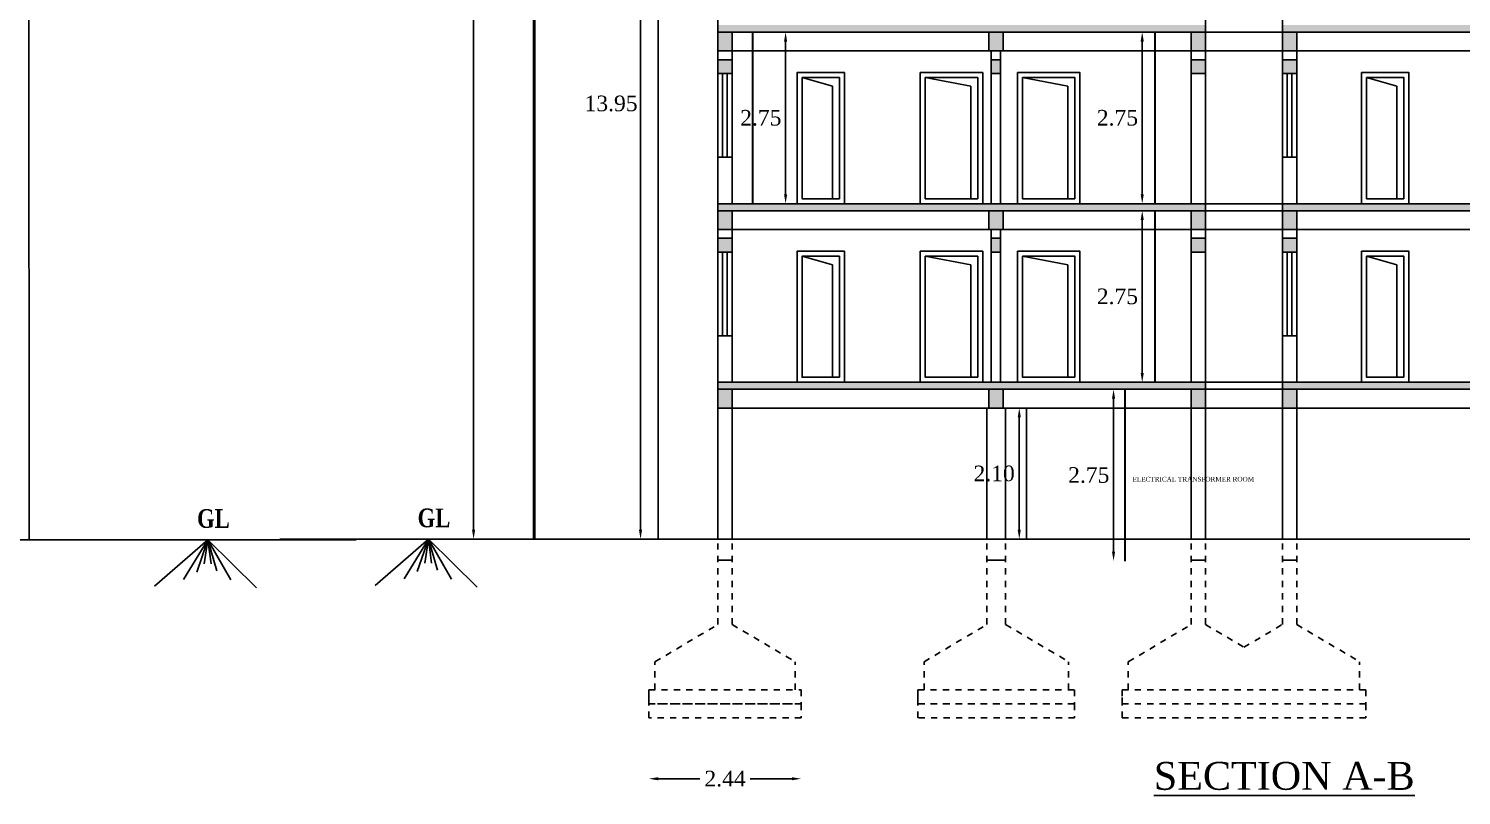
# Model space of a CAD drawing. Header units: metres. Extents: x 5 to 221, y 0 to 97.
# Drawn here: x 93.88 to 116.82, y 40.61 to 52.89 of the extents above; entities that cross this region are included whole.
import ezdxf

# ---------------------------------------------------------------- set-up
doc = ezdxf.new("R2010")
doc.units = ezdxf.units.M
doc.header["$LTSCALE"] = 0.015
doc.linetypes.add('DASHED2', pattern=[9.525, 6.35, -3.175])
for name, color, linetype, lineweight in [('FLOOR-STILT', 7, 'Continuous', 50), ('FLOOR01', 7, 'Continuous', 50), ('FLOOR02', 7, 'Continuous', 50)]:
    doc.layers.add(name, color=color, linetype=linetype, lineweight=lineweight)
doc.styles.get("Standard").update_dxf_attribs({"font": 'times.ttf'})
doc.styles.add('style4', font='timesbd.ttf', dxfattribs={"height": 0.25})
doc.dimstyles.new('M', dxfattribs={"dimtxt": 0.25, "dimasz": 0.15, "dimexe": 0.15, "dimexo": 1.1, "dimgap": 0.09, "dimtad": 0, "dimtih": 1, "dimtoh": 1, "dimzin": 0, "dimdsep": 46, "dimtxsty": 'Standard', "dimcen": 0.09, "dimse1": 1, "dimse2": 1, "dimclrt": 256, "dimadec": 0, "dimazin": 0, "dimtfac": 1, "dimtofl": 0, "dimtmove": 0, "dimatfit": 3, "dimfxl": 1, "dimtolj": 1, "dimtzin": 0, "dimarcsym": 0})

# ---------------------------------------------------------------- blocks, each defined once
blk = doc.blocks.new('*D18')
at = {"color": 0, "lineweight": -2, "transparency": 16777216}
for p, q in [((103.961, 40.877), (104.629, 40.877)), ((106.101, 40.877), (105.434, 40.877))]:
    blk.add_line(p, q, dxfattribs=at)
for points in [[(103.961, 40.902), (103.961, 40.852), (103.811, 40.877)], [(106.101, 40.902), (106.101, 40.852), (106.251, 40.877)]]:
    blk.add_solid(points, dxfattribs=at)
at = {"transparency": 16777216, "insert": (105.031, 40.877), "char_height": 0.25, "attachment_point": 5}
blk.add_mtext('\\A1;2.44', dxfattribs=at)
blk = doc.blocks.new('*D10')
at = {"color": 0, "lineweight": -2, "transparency": 16777216}
blk.add_line((101.004, 44.864), (101.004, 62.559), dxfattribs=at)
for points in [[(100.979, 62.559), (101.029, 62.559), (101.004, 62.709)], [(100.979, 44.864), (101.029, 44.864), (101.004, 44.714)]]:
    blk.add_solid(points, dxfattribs=at)
at = {"transparency": 16777216, "insert": (100.528, 53.711), "char_height": 0.25, "attachment_point": 5}
blk.add_mtext('\\A1;17.99', dxfattribs=at)
blk = doc.blocks.new('*D11')
at = {"color": 0, "lineweight": -2, "transparency": 16777216}
blk.add_line((103.678, 44.864), (103.678, 58.516), dxfattribs=at)
for points in [[(103.653, 58.516), (103.703, 58.516), (103.678, 58.666)], [(103.653, 44.864), (103.703, 44.864), (103.678, 44.714)]]:
    blk.add_solid(points, dxfattribs=at)
at = {"transparency": 16777216, "insert": (103.206, 51.69), "char_height": 0.25, "attachment_point": 5}
blk.add_mtext('\\A1;13.95', dxfattribs=at)
blk = doc.blocks.new('*D13')
at = {"color": 0, "lineweight": -2, "transparency": 16777216}
blk.add_line((109.743, 44.864), (109.743, 46.664), dxfattribs=at)
for points in [[(109.718, 46.664), (109.768, 46.664), (109.743, 46.814)], [(109.718, 44.864), (109.768, 44.864), (109.743, 44.714)]]:
    blk.add_solid(points, dxfattribs=at)
at = {"transparency": 16777216, "insert": (109.34, 45.764), "char_height": 0.25, "attachment_point": 5}
blk.add_mtext('\\A1;2.10', dxfattribs=at)
blk = doc.blocks.new('*D14')
at = {"color": 0, "lineweight": -2, "transparency": 16777216}
blk.add_line((111.253, 44.514), (111.253, 46.964), dxfattribs=at)
at = {"color": 0, "lineweight": 30, "transparency": 16777216}
for points in [[(111.228, 46.964), (111.278, 46.964), (111.253, 47.114)], [(111.228, 44.514), (111.278, 44.514), (111.253, 44.364)]]:
    blk.add_solid(points, dxfattribs=at)
at = {"transparency": 16777216, "insert": (110.856, 45.739), "char_height": 0.25, "attachment_point": 5}
blk.add_mtext('\\A1;2.75', dxfattribs=at)
blk = doc.blocks.new('*D15')
at = {"layer": 'FLOOR01', "color": 0, "lineweight": -2, "transparency": 16777216}
blk.add_line((111.712, 47.376), (111.712, 49.824), dxfattribs=at)
at = {"layer": 'FLOOR01', "color": 0, "lineweight": 30, "transparency": 16777216}
for points in [[(111.687, 49.824), (111.737, 49.824), (111.712, 49.974)], [(111.687, 47.376), (111.737, 47.376), (111.712, 47.226)]]:
    blk.add_solid(points, dxfattribs=at)
at = {"layer": 'FLOOR01', "transparency": 16777216, "insert": (111.315, 48.6), "char_height": 0.25, "attachment_point": 5}
blk.add_mtext('\\A1;2.75', dxfattribs=at)
blk = doc.blocks.new('*D58')
at = {"color": 0, "lineweight": -2, "transparency": 16777216}
blk.add_line((106.001, 50.236), (106.001, 52.684), dxfattribs=at)
for points in [[(105.976, 52.684), (106.026, 52.684), (106.001, 52.834)], [(105.976, 50.236), (106.026, 50.236), (106.001, 50.086)]]:
    blk.add_solid(points, dxfattribs=at)
at = {"transparency": 16777216, "insert": (105.604, 51.46), "char_height": 0.25, "attachment_point": 5}
blk.add_mtext('\\A1;2.75', dxfattribs=at)
blk = doc.blocks.new('*D171')
at = {"layer": 'FLOOR02', "color": 0, "lineweight": -2, "transparency": 16777216}
blk.add_line((111.712, 50.236), (111.712, 52.684), dxfattribs=at)
at = {"layer": 'FLOOR02', "color": 0, "lineweight": 30, "transparency": 16777216}
for points in [[(111.687, 52.684), (111.737, 52.684), (111.712, 52.834)], [(111.687, 50.236), (111.737, 50.236), (111.712, 50.086)]]:
    blk.add_solid(points, dxfattribs=at)
at = {"layer": 'FLOOR02', "transparency": 16777216, "insert": (111.315, 51.46), "char_height": 0.25, "attachment_point": 5}
blk.add_mtext('\\A1;2.75', dxfattribs=at)

msp = doc.modelspace()

# ---------------------------------------------------------------- hatches: boundary and pattern name
at = {"ltscale": 0.2}
h = msp.add_hatch(dxfattribs=at)
h.set_pattern_fill('AR-CONC', color=256, scale=0.001, style=0)
h.set_pattern_definition([(50, (-2271.61122, -813.08054), (0.182184669, -0.0159390855), [0.01905, -0.20955]), (355, (-2271.61122, -813.08054), (-0.035243421, 0.191056845), [0.01524, -0.167640584]), (100.451445, (-2271.59604, -813.08187), (0.146941247, 0.175117752), [0.016190009, -0.178090245]), (46.1842, (-2271.61122, -813.02974), (0.27107904, -0.042042328), [0.028575, -0.314325]), (96.635558, (-2271.58863, -813.03325), (0.237404134, 0.247426125), [0.024285023, -0.267135608]), (351.184151, (-2271.61122, -813.02974), (0.237404134, 0.247426125), [0.022859967, -0.251459732]), (21, (-2271.58582, -813.04244), (0.151614391, -0.102265198), [0.01905, -0.20955]), (326, (-2271.58582, -813.04244), (0.061802028, 0.184187966), [0.01524, -0.16764]), (71.451445, (-2271.57319, -813.05097), (0.213416419, 0.081922769), [0.016190009, -0.178089938]), (37.5, (-2271.61122, -813.080544), (0.0030886033, 0.0845550389), [0, -0.165608, 0, -0.17018, 0, -0.168275]), (7.5, (-2271.61122, -813.08054), (0.0668196625, 0.1001805748), [0, -0.097028, 0, -0.161798, 0, -0.064135]), (327.5, (-2271.66786, -813.080544), (0.1355905952, -0.005728744), [0, -0.0635, 0, -0.19812, 0, -0.26289]), (317.5, (-2271.69326, -813.08054), (0.1481291814, 0.025426491), [0, -0.08255, 0, -0.131572, 0, -0.18669])])
h.paths.add_polyline_path([(112.726, 52.946), (104.918, 52.946), (104.918, 52.834), (112.726, 52.834)])
h.paths.add_polyline_path([(105.146, 52.834), (104.918, 52.834), (104.918, 52.534), (105.146, 52.534)])
h.paths.add_polyline_path([(109.484, 52.834), (109.256, 52.834), (109.256, 52.534), (109.484, 52.534)])
h.paths.add_polyline_path([(112.726, 52.834), (112.498, 52.834), (112.498, 52.534), (112.726, 52.534)])
h = msp.add_hatch(dxfattribs=at)
h.set_pattern_fill('AR-CONC', color=256, scale=0.001, style=0)
h.set_pattern_definition([(50, (-2262.57183, -813.08054), (0.182184669, -0.0159390855), [0.01905, -0.20955]), (355, (-2262.57183, -813.08054), (-0.035243421, 0.191056845), [0.01524, -0.167640584]), (100.451445, (-2262.55665, -813.08187), (0.146941247, 0.175117752), [0.016190009, -0.178090245]), (46.1842, (-2262.57183, -813.02974), (0.27107904, -0.042042328), [0.028575, -0.314325]), (96.635558, (-2262.54924, -813.03325), (0.237404134, 0.247426125), [0.024285023, -0.267135608]), (351.184151, (-2262.57183, -813.02974), (0.237404134, 0.247426125), [0.022859967, -0.251459732]), (21, (-2262.54643, -813.04244), (0.151614391, -0.102265198), [0.01905, -0.20955]), (326, (-2262.54643, -813.04244), (0.061802028, 0.184187966), [0.01524, -0.16764]), (71.451445, (-2262.5338, -813.05097), (0.213416419, 0.081922769), [0.016190009, -0.178089938]), (37.5, (-2262.57183, -813.080544), (0.0030886033, 0.0845550389), [0, -0.165608, 0, -0.17018, 0, -0.168275]), (7.5, (-2262.57183, -813.08054), (0.0668196625, 0.1001805748), [0, -0.097028, 0, -0.161798, 0, -0.064135]), (327.5, (-2262.628474, -813.080544), (0.1355905952, -0.005728744), [0, -0.0635, 0, -0.19812, 0, -0.26289]), (317.5, (-2262.65387, -813.08054), (0.1481291814, 0.025426491), [0, -0.08255, 0, -0.131572, 0, -0.18669])])
h.paths.add_polyline_path([(121.766, 52.946), (113.957, 52.946), (113.957, 52.834), (121.766, 52.834)])
h.paths.add_polyline_path([(114.186, 52.834), (113.957, 52.834), (113.957, 52.534), (114.186, 52.534)])
h.paths.add_polyline_path([(118.524, 52.834), (118.295, 52.834), (118.295, 52.534), (118.524, 52.534)])
h.paths.add_polyline_path([(121.766, 52.834), (121.537, 52.834), (121.537, 52.534), (121.766, 52.534)])
h = msp.add_hatch(dxfattribs=at)
h.set_pattern_fill('AR-CONC', color=256, scale=0.001)
h.set_pattern_definition([(50, (-134.98487, -34.24187), (0.18218467, -0.015939086), [0.01905, -0.20955]), (355, (-134.98487, -34.24187), (-0.03524342, 0.19105685), [0.01524, -0.16764058]), (100.451445, (-134.96969, -34.2432), (0.14694125, 0.17511775), [0.01619001, -0.17809024]), (46.1842, (-134.98487, -34.19107), (0.27107904, -0.04204233), [0.028575, -0.314325]), (96.63556, (-134.96228, -34.19457), (0.23740413, 0.24742612), [0.02428502, -0.2671356]), (351.18415, (-134.98487, -34.19107), (0.23740413, 0.24742612), [0.02285997, -0.25145973]), (21, (-134.95947, -34.20377), (0.15161439, -0.1022652), [0.01905, -0.20955]), (326, (-134.95947, -34.20377), (0.06180203, 0.18418797), [0.01524, -0.16764]), (71.451445, (-134.94683, -34.2123), (0.21341642, 0.08192277), [0.01619001, -0.17808994]), (37.5, (-134.98487, -34.24187), (0.003088603, 0.084555039), [0, -0.165608, 0, -0.17018, 0, -0.168275]), (7.5, (-134.98487, -34.24187), (0.066819663, 0.100180575), [0, -0.097028, 0, -0.161798, 0, -0.064135]), (327.5, (-135.04151, -34.24187), (0.135590595, -0.005728744), [0, -0.0635, 0, -0.19812, 0, -0.26289]), (317.5, (-135.06691, -34.24187), (0.14812918, 0.02542649), [0, -0.08255, 0, -0.131572, 0, -0.18669])])
h.paths.add_polyline_path([(109.445, 52.393), (109.295, 52.393), (109.295, 52.17), (109.445, 52.17)])
h.paths.add_polyline_path([(105.146, 52.393), (104.918, 52.393), (104.918, 52.17), (105.146, 52.17)])
h.paths.add_polyline_path([(112.726, 52.393), (112.498, 52.393), (112.498, 52.17), (112.726, 52.17)])
h = msp.add_hatch(dxfattribs=at)
h.set_pattern_fill('AR-CONC', color=256, scale=0.001)
h.set_pattern_definition([(50, (-125.94548, -34.24187), (0.18218467, -0.015939086), [0.01905, -0.20955]), (355, (-125.94548, -34.24187), (-0.03524342, 0.19105685), [0.01524, -0.16764058]), (100.451445, (-125.9303, -34.2432), (0.14694125, 0.17511775), [0.01619001, -0.17809024]), (46.1842, (-125.94548, -34.19107), (0.27107904, -0.04204233), [0.028575, -0.314325]), (96.63556, (-125.9229, -34.19457), (0.23740413, 0.24742612), [0.02428502, -0.2671356]), (351.18415, (-125.94548, -34.19107), (0.23740413, 0.24742612), [0.02285997, -0.25145973]), (21, (-125.92008, -34.20377), (0.15161439, -0.1022652), [0.01905, -0.20955]), (326, (-125.92008, -34.20377), (0.06180203, 0.18418797), [0.01524, -0.16764]), (71.451445, (-125.90745, -34.2123), (0.21341642, 0.08192277), [0.01619001, -0.17808994]), (37.5, (-125.94548, -34.24187), (0.003088603, 0.084555039), [0, -0.165608, 0, -0.17018, 0, -0.168275]), (7.5, (-125.94548, -34.24187), (0.066819663, 0.100180575), [0, -0.097028, 0, -0.161798, 0, -0.064135]), (327.5, (-126.00212, -34.24187), (0.135590595, -0.005728744), [0, -0.0635, 0, -0.19812, 0, -0.26289]), (317.5, (-126.02752, -34.24187), (0.14812918, 0.02542649), [0, -0.08255, 0, -0.131572, 0, -0.18669])])
h.paths.add_polyline_path([(118.484, 52.393), (118.334, 52.393), (118.334, 52.17), (118.484, 52.17)])
h.paths.add_polyline_path([(114.186, 52.393), (113.957, 52.393), (113.957, 52.17), (114.186, 52.17)])
h.paths.add_polyline_path([(121.766, 52.393), (121.537, 52.393), (121.537, 52.17), (121.766, 52.17)])
h = msp.add_hatch(dxfattribs=at)
h.set_pattern_fill('AR-CONC', color=256, scale=0.001, style=0)
h.set_pattern_definition([(50, (-2271.61122, -815.94055), (0.182184669, -0.0159390855), [0.01905, -0.20955]), (355, (-2271.61122, -815.94055), (-0.035243421, 0.191056845), [0.01524, -0.167640584]), (100.451445, (-2271.59604, -815.94187), (0.146941247, 0.175117752), [0.016190009, -0.178090245]), (46.1842, (-2271.61122, -815.88975), (0.27107904, -0.042042328), [0.028575, -0.314325]), (96.635558, (-2271.58863, -815.89325), (0.237404134, 0.247426125), [0.024285023, -0.267135608]), (351.184151, (-2271.61122, -815.88975), (0.237404134, 0.247426125), [0.022859967, -0.251459732]), (21, (-2271.58582, -815.90245), (0.151614391, -0.102265198), [0.01905, -0.20955]), (326, (-2271.58582, -815.90245), (0.061802028, 0.184187966), [0.01524, -0.16764]), (71.451445, (-2271.57319, -815.91097), (0.213416419, 0.081922769), [0.016190009, -0.178089938]), (37.5, (-2271.61122, -815.940545), (0.0030886033, 0.0845550389), [0, -0.165608, 0, -0.17018, 0, -0.168275]), (7.5, (-2271.61122, -815.940545), (0.0668196625, 0.1001805748), [0, -0.097028, 0, -0.161798, 0, -0.064135]), (327.5, (-2271.66786, -815.940545), (0.1355905952, -0.005728744), [0, -0.0635, 0, -0.19812, 0, -0.26289]), (317.5, (-2271.69326, -815.94055), (0.1481291814, 0.025426491), [0, -0.08255, 0, -0.131572, 0, -0.18669])])
h.paths.add_polyline_path([(112.726, 50.086), (104.918, 50.086), (104.918, 49.974), (112.726, 49.974)])
h.paths.add_polyline_path([(105.146, 49.974), (104.918, 49.974), (104.918, 49.674), (105.146, 49.674)])
h.paths.add_polyline_path([(109.484, 49.974), (109.256, 49.974), (109.256, 49.674), (109.484, 49.674)])
h.paths.add_polyline_path([(112.726, 49.974), (112.498, 49.974), (112.498, 49.674), (112.726, 49.674)])
h = msp.add_hatch(dxfattribs=at)
h.set_pattern_fill('AR-CONC', color=256, scale=0.001, style=0)
h.set_pattern_definition([(50, (-2262.57183, -815.94055), (0.182184669, -0.0159390855), [0.01905, -0.20955]), (355, (-2262.57183, -815.94055), (-0.035243421, 0.191056845), [0.01524, -0.167640584]), (100.451445, (-2262.55665, -815.94187), (0.146941247, 0.175117752), [0.016190009, -0.178090245]), (46.1842, (-2262.57183, -815.88975), (0.27107904, -0.042042328), [0.028575, -0.314325]), (96.635558, (-2262.54924, -815.89325), (0.237404134, 0.247426125), [0.024285023, -0.267135608]), (351.184151, (-2262.57183, -815.88975), (0.237404134, 0.247426125), [0.022859967, -0.251459732]), (21, (-2262.54643, -815.90245), (0.151614391, -0.102265198), [0.01905, -0.20955]), (326, (-2262.54643, -815.90245), (0.061802028, 0.184187966), [0.01524, -0.16764]), (71.451445, (-2262.5338, -815.91097), (0.213416419, 0.081922769), [0.016190009, -0.178089938]), (37.5, (-2262.57183, -815.940545), (0.0030886033, 0.0845550389), [0, -0.165608, 0, -0.17018, 0, -0.168275]), (7.5, (-2262.57183, -815.940545), (0.0668196625, 0.1001805748), [0, -0.097028, 0, -0.161798, 0, -0.064135]), (327.5, (-2262.628474, -815.940545), (0.1355905952, -0.005728744), [0, -0.0635, 0, -0.19812, 0, -0.26289]), (317.5, (-2262.65387, -815.94055), (0.1481291814, 0.025426491), [0, -0.08255, 0, -0.131572, 0, -0.18669])])
h.paths.add_polyline_path([(121.766, 50.086), (113.957, 50.086), (113.957, 49.974), (121.766, 49.974)])
h.paths.add_polyline_path([(114.186, 49.974), (113.957, 49.974), (113.957, 49.674), (114.186, 49.674)])
h.paths.add_polyline_path([(118.524, 49.974), (118.295, 49.974), (118.295, 49.674), (118.524, 49.674)])
h.paths.add_polyline_path([(121.766, 49.974), (121.537, 49.974), (121.537, 49.674), (121.766, 49.674)])
h = msp.add_hatch(dxfattribs=at)
h.set_pattern_fill('AR-CONC', color=256, scale=0.001)
h.set_pattern_definition([(50, (-134.98487, -37.10187), (0.18218467, -0.015939086), [0.01905, -0.20955]), (355, (-134.98487, -37.10187), (-0.03524342, 0.19105685), [0.01524, -0.16764058]), (100.451445, (-134.96969, -37.1032), (0.14694125, 0.17511775), [0.01619001, -0.17809024]), (46.1842, (-134.98487, -37.05107), (0.27107904, -0.04204233), [0.028575, -0.314325]), (96.63556, (-134.96228, -37.05457), (0.23740413, 0.24742612), [0.02428502, -0.2671356]), (351.18415, (-134.98487, -37.05107), (0.23740413, 0.24742612), [0.02285997, -0.25145973]), (21, (-134.95947, -37.06377), (0.15161439, -0.1022652), [0.01905, -0.20955]), (326, (-134.95947, -37.06377), (0.06180203, 0.18418797), [0.01524, -0.16764]), (71.451445, (-134.94683, -37.0723), (0.21341642, 0.08192277), [0.01619001, -0.17808994]), (37.5, (-134.98487, -37.10187), (0.003088603, 0.084555039), [0, -0.165608, 0, -0.17018, 0, -0.168275]), (7.5, (-134.98487, -37.10187), (0.066819663, 0.100180575), [0, -0.097028, 0, -0.161798, 0, -0.064135]), (327.5, (-135.04151, -37.10187), (0.135590595, -0.005728744), [0, -0.0635, 0, -0.19812, 0, -0.26289]), (317.5, (-135.06691, -37.10187), (0.14812918, 0.02542649), [0, -0.08255, 0, -0.131572, 0, -0.18669])])
h.paths.add_polyline_path([(109.445, 49.533), (109.295, 49.533), (109.295, 49.31), (109.445, 49.31)])
h.paths.add_polyline_path([(105.146, 49.533), (104.918, 49.533), (104.918, 49.31), (105.146, 49.31)])
h.paths.add_polyline_path([(112.726, 49.533), (112.498, 49.533), (112.498, 49.31), (112.726, 49.31)])
h = msp.add_hatch(dxfattribs=at)
h.set_pattern_fill('AR-CONC', color=256, scale=0.001)
h.set_pattern_definition([(50, (-125.94548, -37.10187), (0.18218467, -0.015939086), [0.01905, -0.20955]), (355, (-125.94548, -37.10187), (-0.03524342, 0.19105685), [0.01524, -0.16764058]), (100.451445, (-125.9303, -37.1032), (0.14694125, 0.17511775), [0.01619001, -0.17809024]), (46.1842, (-125.94548, -37.05107), (0.27107904, -0.04204233), [0.028575, -0.314325]), (96.63556, (-125.9229, -37.05457), (0.23740413, 0.24742612), [0.02428502, -0.2671356]), (351.18415, (-125.94548, -37.05107), (0.23740413, 0.24742612), [0.02285997, -0.25145973]), (21, (-125.92008, -37.06377), (0.15161439, -0.1022652), [0.01905, -0.20955]), (326, (-125.92008, -37.06377), (0.06180203, 0.18418797), [0.01524, -0.16764]), (71.451445, (-125.90745, -37.0723), (0.21341642, 0.08192277), [0.01619001, -0.17808994]), (37.5, (-125.94548, -37.10187), (0.003088603, 0.084555039), [0, -0.165608, 0, -0.17018, 0, -0.168275]), (7.5, (-125.94548, -37.10187), (0.066819663, 0.100180575), [0, -0.097028, 0, -0.161798, 0, -0.064135]), (327.5, (-126.00212, -37.10187), (0.135590595, -0.005728744), [0, -0.0635, 0, -0.19812, 0, -0.26289]), (317.5, (-126.02752, -37.10187), (0.14812918, 0.02542649), [0, -0.08255, 0, -0.131572, 0, -0.18669])])
h.paths.add_polyline_path([(118.484, 49.533), (118.334, 49.533), (118.334, 49.31), (118.484, 49.31)])
h.paths.add_polyline_path([(114.186, 49.533), (113.957, 49.533), (113.957, 49.31), (114.186, 49.31)])
h.paths.add_polyline_path([(121.766, 49.533), (121.537, 49.533), (121.537, 49.31), (121.766, 49.31)])
h = msp.add_hatch(dxfattribs=at)
h.set_pattern_fill('AR-CONC', color=256, scale=0.001, style=0)
h.set_pattern_definition([(50, (-2271.61122, -818.80055), (0.182184669, -0.0159390855), [0.01905, -0.20955]), (355, (-2271.61122, -818.80055), (-0.035243421, 0.191056845), [0.01524, -0.167640584]), (100.451445, (-2271.59604, -818.80187), (0.146941247, 0.175117752), [0.016190009, -0.178090245]), (46.1842, (-2271.61122, -818.74975), (0.27107904, -0.042042328), [0.028575, -0.314325]), (96.635558, (-2271.58863, -818.75325), (0.237404134, 0.247426125), [0.024285023, -0.267135608]), (351.184151, (-2271.61122, -818.74975), (0.237404134, 0.247426125), [0.022859967, -0.251459732]), (21, (-2271.58582, -818.76245), (0.151614391, -0.102265198), [0.01905, -0.20955]), (326, (-2271.58582, -818.76245), (0.061802028, 0.184187966), [0.01524, -0.16764]), (71.451445, (-2271.57319, -818.77097), (0.213416419, 0.081922769), [0.016190009, -0.178089938]), (37.5, (-2271.61122, -818.800545), (0.0030886033, 0.0845550389), [0, -0.165608, 0, -0.17018, 0, -0.168275]), (7.5, (-2271.61122, -818.800545), (0.0668196625, 0.1001805748), [0, -0.097028, 0, -0.161798, 0, -0.064135]), (327.5, (-2271.66786, -818.800545), (0.1355905952, -0.005728744), [0, -0.0635, 0, -0.19812, 0, -0.26289]), (317.5, (-2271.69326, -818.80055), (0.1481291814, 0.025426491), [0, -0.08255, 0, -0.131572, 0, -0.18669])])
h.paths.add_polyline_path([(112.726, 47.226), (104.918, 47.226), (104.918, 47.114), (112.726, 47.114)])
h.paths.add_polyline_path([(105.146, 47.114), (104.918, 47.114), (104.918, 46.814), (105.146, 46.814)])
h.paths.add_polyline_path([(109.484, 47.114), (109.256, 47.114), (109.256, 46.814), (109.484, 46.814)])
h.paths.add_polyline_path([(112.726, 47.114), (112.496, 47.114), (112.496, 46.814), (112.726, 46.814)])
h = msp.add_hatch(dxfattribs=at)
h.set_pattern_fill('AR-CONC', color=256, scale=0.001, style=0)
h.set_pattern_definition([(50, (-2262.57183, -818.80055), (0.182184669, -0.0159390855), [0.01905, -0.20955]), (355, (-2262.57183, -818.80055), (-0.035243421, 0.191056845), [0.01524, -0.167640584]), (100.451445, (-2262.55665, -818.80187), (0.146941247, 0.175117752), [0.016190009, -0.178090245]), (46.1842, (-2262.57183, -818.74975), (0.27107904, -0.042042328), [0.028575, -0.314325]), (96.635558, (-2262.54924, -818.75325), (0.237404134, 0.247426125), [0.024285023, -0.267135608]), (351.184151, (-2262.57183, -818.74975), (0.237404134, 0.247426125), [0.022859967, -0.251459732]), (21, (-2262.54643, -818.76245), (0.151614391, -0.102265198), [0.01905, -0.20955]), (326, (-2262.54643, -818.76245), (0.061802028, 0.184187966), [0.01524, -0.16764]), (71.451445, (-2262.5338, -818.77097), (0.213416419, 0.081922769), [0.016190009, -0.178089938]), (37.5, (-2262.57183, -818.800545), (0.0030886033, 0.0845550389), [0, -0.165608, 0, -0.17018, 0, -0.168275]), (7.5, (-2262.57183, -818.800545), (0.0668196625, 0.1001805748), [0, -0.097028, 0, -0.161798, 0, -0.064135]), (327.5, (-2262.628474, -818.800545), (0.1355905952, -0.005728744), [0, -0.0635, 0, -0.19812, 0, -0.26289]), (317.5, (-2262.65387, -818.80055), (0.1481291814, 0.025426491), [0, -0.08255, 0, -0.131572, 0, -0.18669])])
h.paths.add_polyline_path([(121.766, 47.226), (113.957, 47.226), (113.957, 47.114), (121.766, 47.114)])
h.paths.add_polyline_path([(114.186, 47.114), (113.957, 47.114), (113.957, 46.814), (114.186, 46.814)])
h.paths.add_polyline_path([(118.524, 47.114), (118.295, 47.114), (118.295, 46.814), (118.524, 46.814)])
h.paths.add_polyline_path([(121.766, 47.114), (121.536, 47.114), (121.536, 46.814), (121.766, 46.814)])

# ---------------------------------------------------------------- linework, layer by layer
at = {"lineweight": -2}
for p, q in [((112.726, 60.763), (112.726, 44.714)), ((93.888, 44.704), (93.879, 59.884)), ((112.726, 52.834), (113.957, 52.834)), ((112.726, 52.534), (113.957, 52.534)), ((112.726, 50.086), (113.957, 50.086)), ((105.146, 49.974), (105.146, 47.226)), ((112.726, 49.974), (113.957, 49.974)), ((114.186, 49.974), (114.186, 47.226)), ((112.726, 49.674), (113.957, 49.674)), ((112.498, 44.714), (112.498, 47.114)), ((112.726, 47.226), (113.957, 47.226)), ((112.726, 47.114), (113.957, 47.114)), ((112.726, 46.814), (113.957, 46.814)), ((96.751, 44.704), (95.897, 43.96)), ((96.751, 44.704), (96.359, 44.07)), ((96.751, 44.704), (96.571, 44.186)), ((96.751, 44.704), (96.69, 44.32)), ((96.751, 44.704), (97.527, 43.933)), ((96.751, 44.704), (97.117, 44.063)), ((96.751, 44.704), (96.892, 44.206)), ((96.751, 44.704), (96.8, 44.317)), ((100.283, 44.714), (99.429, 43.97)), ((100.283, 44.714), (99.891, 44.079)), ((100.283, 44.714), (100.103, 44.195)), ((100.283, 44.714), (100.222, 44.33)), ((100.283, 44.714), (101.059, 43.943)), ((100.283, 44.714), (100.649, 44.072)), ((100.283, 44.714), (100.424, 44.216)), ((100.283, 44.714), (100.332, 44.327))]:
    msp.add_line(p, q, dxfattribs=at)
for p, q in [((104.918, 44.714), (104.918, 58.666)), ((113.957, 44.714), (113.957, 58.666)), ((112.726, 52.834), (104.918, 52.834)), ((105.146, 52.834), (105.146, 50.086)), ((112.498, 50.086), (112.498, 52.834)), ((121.766, 52.834), (113.957, 52.834)), ((114.186, 52.834), (114.186, 50.086)), ((104.918, 52.534), (105.146, 52.534)), ((109.295, 52.534), (109.295, 50.086)), ((109.445, 50.086), (109.445, 52.534)), ((112.498, 52.534), (112.726, 52.534)), ((113.957, 52.534), (114.186, 52.534)), ((104.992, 50.83), (104.992, 52.17)), ((105.066, 50.83), (105.066, 52.17)), ((114.031, 50.83), (114.031, 52.17)), ((114.106, 50.83), (114.106, 52.17)), ((112.726, 50.086), (104.918, 50.086)), ((121.766, 50.086), (113.957, 50.086)), ((112.726, 49.974), (104.918, 49.974)), ((112.498, 47.226), (112.498, 49.974)), ((121.766, 49.974), (113.957, 49.974)), ((104.918, 49.674), (105.146, 49.674)), ((109.295, 49.674), (109.295, 47.226)), ((109.445, 47.226), (109.445, 49.674)), ((112.498, 49.674), (112.726, 49.674)), ((113.957, 49.674), (114.186, 49.674)), ((104.992, 47.97), (104.992, 49.31)), ((105.066, 47.97), (105.066, 49.31)), ((114.031, 47.97), (114.031, 49.31)), ((114.106, 47.97), (114.106, 49.31)), ((112.726, 47.226), (104.918, 47.226)), ((112.726, 47.114), (104.918, 47.114)), ((105.146, 47.114), (105.146, 44.714)), ((121.766, 47.226), (113.957, 47.226)), ((121.766, 47.114), (113.957, 47.114)), ((114.186, 47.114), (114.186, 44.714)), ((104.918, 46.814), (105.146, 46.814)), ((109.225, 46.814), (109.225, 44.714)), ((109.525, 46.814), (109.525, 44.714)), ((112.498, 46.814), (112.726, 46.814)), ((113.957, 46.814), (114.186, 46.814)), ((99.122, 44.704), (63.257, 44.704)), ((144.874, 44.714), (97.899, 44.714)), ((105.146, 44.378), (104.916, 44.378)), ((109.525, 44.378), (109.225, 44.378)), ((112.726, 44.378), (112.496, 44.378)), ((114.186, 44.378), (113.956, 44.378))]:
    msp.add_line(p, q)
at = {"ltscale": 20}
for p, q in [((104.918, 52.393), (105.146, 52.393)), ((105.146, 52.534), (112.726, 52.534)), ((109.295, 52.393), (109.445, 52.393)), ((112.498, 52.393), (112.726, 52.393)), ((113.957, 52.393), (114.186, 52.393)), ((114.186, 52.534), (121.766, 52.534)), ((104.918, 52.17), (105.146, 52.17)), ((109.295, 52.17), (109.445, 52.17)), ((112.498, 52.17), (112.726, 52.17)), ((113.957, 52.17), (114.186, 52.17)), ((104.918, 50.83), (105.146, 50.83)), ((113.957, 50.83), (114.186, 50.83)), ((105.146, 49.674), (112.726, 49.674)), ((114.186, 49.674), (121.766, 49.674)), ((104.918, 49.533), (105.146, 49.533)), ((109.295, 49.533), (109.445, 49.533)), ((112.498, 49.533), (112.726, 49.533)), ((113.957, 49.533), (114.186, 49.533)), ((104.918, 49.31), (105.146, 49.31)), ((109.295, 49.31), (109.445, 49.31)), ((112.498, 49.31), (112.726, 49.31)), ((113.957, 49.31), (114.186, 49.31)), ((104.918, 47.97), (105.146, 47.97)), ((113.957, 47.97), (114.186, 47.97)), ((105.146, 46.814), (112.726, 46.814)), ((114.186, 46.814), (121.766, 46.814))]:
    msp.add_line(p, q, dxfattribs=at)
at = {"ltscale": 0.2}
for p, q in [((106.264, 52.106), (106.752, 51.967)), ((108.238, 52.106), (108.966, 51.967)), ((109.795, 52.106), (110.523, 51.967)), ((115.304, 52.106), (115.791, 51.967)), ((106.752, 51.967), (106.752, 50.166)), ((108.966, 51.967), (108.966, 50.166)), ((110.523, 51.967), (110.523, 50.166)), ((115.791, 51.967), (115.791, 50.166)), ((106.264, 49.246), (106.752, 49.107)), ((106.752, 49.107), (106.752, 47.306)), ((108.238, 49.246), (108.966, 49.107)), ((108.966, 49.107), (108.966, 47.306)), ((109.795, 49.246), (110.523, 49.107)), ((110.523, 49.107), (110.523, 47.306)), ((115.304, 49.246), (115.791, 49.107)), ((115.791, 49.107), (115.791, 47.306)), ((103.811, 42.301), (103.811, 42.077)), ((108.12, 42.301), (108.12, 42.077))]:
    msp.add_line(p, q, dxfattribs=at)
at = {"linetype": 'DASHED2', "ltscale": 0.1}
for p, q in [((104.916, 43.347), (104.916, 44.714)), ((105.146, 43.347), (105.146, 44.714)), ((109.225, 43.347), (109.225, 44.714)), ((109.525, 43.347), (109.525, 44.714)), ((112.496, 43.347), (112.496, 44.714)), ((112.726, 43.347), (112.726, 44.714)), ((113.956, 43.347), (113.956, 44.714)), ((114.186, 43.347), (114.186, 44.714)), ((105.146, 43.347), (106.154, 42.751)), ((109.525, 43.347), (110.532, 42.751)), ((112.726, 43.347), (113.341, 42.983)), ((114.186, 43.347), (115.193, 42.751)), ((103.909, 42.301), (103.909, 42.751)), ((106.154, 42.301), (106.154, 42.751)), ((108.218, 42.301), (108.218, 42.751)), ((110.532, 42.301), (110.532, 42.751)), ((111.489, 42.301), (111.489, 42.751)), ((115.193, 42.301), (115.193, 42.751))]:
    msp.add_line(p, q, dxfattribs=at)
at = {"linetype": 'DASHED2', "ltscale": 0.15}
for p, q in [((103.909, 42.751), (104.916, 43.347)), ((108.218, 42.751), (109.225, 43.347)), ((111.489, 42.751), (112.496, 43.347)), ((113.341, 42.983), (113.956, 43.347))]:
    msp.add_line(p, q, dxfattribs=at)
at = {"linetype": 'DASHED2', "ltscale": 0.2}
for p, q in [((111.391, 42.301), (111.391, 42.077)), ((115.291, 42.301), (115.291, 42.077)), ((115.291, 42.077), (115.291, 41.852))]:
    msp.add_line(p, q, dxfattribs=at)
for points in [[(109.256, 52.834), (109.256, 52.534), (109.484, 52.534), (109.484, 52.834)], [(109.256, 49.974), (109.256, 49.674), (109.484, 49.674), (109.484, 49.974)], [(109.256, 47.114), (109.256, 46.814), (109.484, 46.814), (109.484, 47.114)]]:
    msp.add_lwpolyline(points)
at = {"ltscale": 0.2}
for points in [[(106.944, 50.086), (106.184, 50.086), (106.184, 52.186), (106.944, 52.186)], [(106.864, 50.166), (106.264, 50.166), (106.264, 52.106), (106.864, 52.106)], [(109.158, 50.086), (108.158, 50.086), (108.158, 52.186), (109.158, 52.186)], [(109.078, 50.166), (108.238, 50.166), (108.238, 52.106), (109.078, 52.106)], [(110.715, 50.086), (109.715, 50.086), (109.715, 52.186), (110.715, 52.186)], [(110.635, 50.166), (109.795, 50.166), (109.795, 52.106), (110.635, 52.106)], [(115.984, 50.086), (115.224, 50.086), (115.224, 52.186), (115.984, 52.186)], [(115.904, 50.166), (115.304, 50.166), (115.304, 52.106), (115.904, 52.106)], [(106.944, 47.226), (106.184, 47.226), (106.184, 49.326), (106.944, 49.326)], [(106.864, 47.306), (106.264, 47.306), (106.264, 49.246), (106.864, 49.246)], [(109.158, 47.226), (108.158, 47.226), (108.158, 49.326), (109.158, 49.326)], [(109.078, 47.306), (108.238, 47.306), (108.238, 49.246), (109.078, 49.246)], [(110.715, 47.226), (109.715, 47.226), (109.715, 49.326), (110.715, 49.326)], [(110.635, 47.306), (109.795, 47.306), (109.795, 49.246), (110.635, 49.246)], [(115.984, 47.226), (115.224, 47.226), (115.224, 49.326), (115.984, 49.326)], [(115.904, 47.306), (115.304, 47.306), (115.304, 49.246), (115.904, 49.246)]]:
    msp.add_lwpolyline(points, close=True, dxfattribs=at)
at = {"linetype": 'DASHED2', "ltscale": 0.2}
for points in [[(103.811, 42.301), (106.251, 42.301), (106.251, 42.077), (103.811, 42.077)], [(108.12, 42.301), (110.63, 42.301), (110.63, 42.077), (108.12, 42.077)], [(103.811, 42.077), (106.251, 42.077), (106.251, 41.852), (103.811, 41.852)], [(108.12, 42.077), (110.63, 42.077), (110.63, 41.852), (108.12, 41.852)]]:
    msp.add_lwpolyline(points, close=True, dxfattribs=at)
for points in [[(115.291, 42.077), (111.391, 42.077), (111.391, 42.301), (115.291, 42.301)], [(115.291, 41.852), (111.391, 41.852), (111.391, 42.077), (115.291, 42.077)]]:
    msp.add_lwpolyline(points, dxfattribs=at)
at = {"layer": 'FLOOR-STILT', "color": 233}
msp.add_line((101.975, 62.709), (101.975, 44.714), dxfattribs=at)
at = {"layer": 'FLOOR-STILT', "color": 151, "lineweight": -2}
msp.add_line((103.962, 58.666), (103.962, 44.714), dxfattribs=at)
at = {"layer": 'FLOOR-STILT', "color": 160, "lineweight": 30}
msp.add_line((111.44, 44.364), (111.44, 47.114), dxfattribs=at)
at = {"layer": 'FLOOR-STILT', "color": 21, "lineweight": -2}
msp.add_line((109.86, 44.714), (109.86, 46.814), dxfattribs=at)
at = {"layer": 'FLOOR01', "color": 210, "lineweight": 30}
msp.add_line((105.469, 52.834), (105.469, 50.086), dxfattribs=at)
at = {"layer": 'FLOOR01', "color": 25, "lineweight": 30}
msp.add_line((111.915, 49.974), (111.915, 47.226), dxfattribs=at)
at = {"layer": 'FLOOR02', "color": 25, "lineweight": 30}
msp.add_line((111.915, 52.834), (111.915, 50.086), dxfattribs=at)

# ---------------------------------------------------------------- texts
at = {"ltscale": 0.2, "style": 'style4', "width": 0.8}
for p in [(96.576, 44.895), (100.108, 44.905)]:
    msp.add_text('GL', height=0.3, dxfattribs=at).set_placement(p)
msp.add_text('%%USECTION A-B', height=0.44655).set_placement((111.897, 40.7))
at = {"layer": 'FLOOR-STILT'}
msp.add_text('ELECTRICAL TRANSFORMER ROOM', height=0.075, dxfattribs=at).set_placement((111.556, 45.637, 48.021))

# ---------------------------------------------------------------- dimensions: what is measured, and where the dimension line sits
dim = msp.add_linear_dim(base=(101.004083, 62.708936), p1=(101.974643, 44.713943), p2=(101.974643, 62.708936), angle=90, dimstyle='M', override={"dimtad": 3, "dimpost": '\\X'})
dim.commit()
dim.dimension.update_dxf_attribs({"geometry": '*D10', "text_midpoint": (100.528359, 53.711439)})
for base, p1, p2, picture, middle, dimtype in [((103.678, 58.666), (103.962, 44.714), (103.962, 58.666), '*D11', (103.678, 51.69), 160), ((106.001, 52.834), (105.469, 50.086), (105.469, 52.834), '*D58', (106.001, 51.46), 161)]:
    dim = msp.add_linear_dim(base=base, p1=p1, p2=p2, angle=90, dimstyle='M', override={"dimtad": 3, "dimpost": '\\X'})
    dim.commit()
    dim.dimension.update_dxf_attribs({"geometry": picture, "text_midpoint": middle, "dimtype": dimtype})
for p1, p2, distance, picture, middle in [((111.44, 44.364), (111.44, 47.114), 0.188, '*D14', (110.856, 45.739)), ((109.86, 44.714), (109.86, 46.814), 0.117, '*D13', (109.34, 45.764))]:
    dim = msp.add_aligned_dim(p1=p1, p2=p2, distance=distance, dimstyle='M', override={"dimtad": 3, "dimpost": '\\X'})
    dim.commit()
    dim.dimension.update_dxf_attribs({"geometry": picture, "text_midpoint": middle})
dim = msp.add_linear_dim(base=(106.251, 40.877), p1=(103.811, 42.077), p2=(106.251, 42.077), dimstyle='M', override={"dimpost": '\\X'})
dim.commit()
dim.dimension.update_dxf_attribs({"geometry": '*D18', "text_midpoint": (105.031, 40.877)})
at = {"layer": 'FLOOR01'}
dim = msp.add_aligned_dim(p1=(111.915, 47.226), p2=(111.915, 49.974), distance=0.203, dimstyle='M', override={"dimtad": 3, "dimpost": '\\X'}, dxfattribs=at)
dim.commit()
dim.dimension.update_dxf_attribs({"geometry": '*D15', "text_midpoint": (111.315, 48.6)})
at = {"layer": 'FLOOR02'}
dim = msp.add_aligned_dim(p1=(111.915, 50.086), p2=(111.915, 52.834), distance=0.203, dimstyle='M', override={"dimtad": 3, "dimpost": '\\X'}, dxfattribs=at)
dim.commit()
dim.dimension.update_dxf_attribs({"geometry": '*D171', "text_midpoint": (111.315, 51.46)})

doc.saveas('drawing.dxf')
